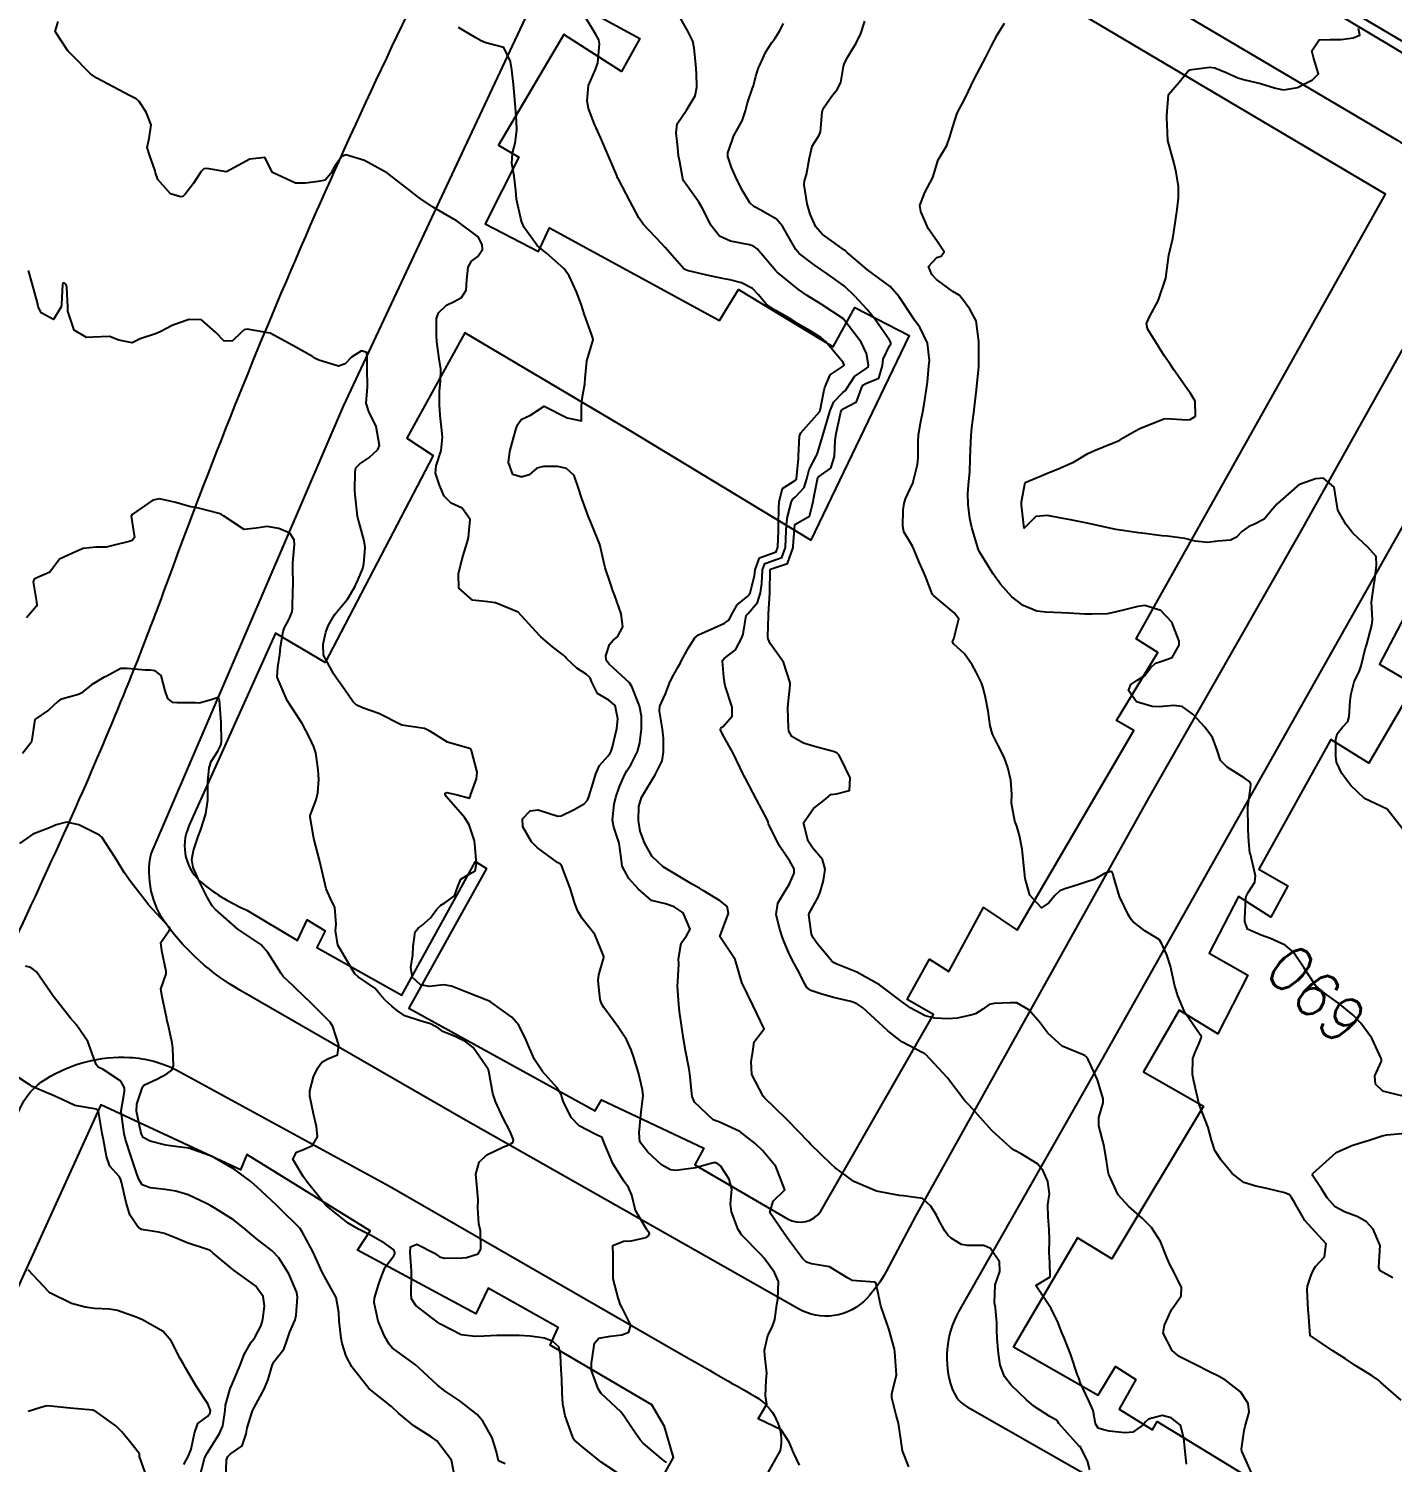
# Model space of a CAD drawing. Header units: metres. Extents: x 286371 to 293043, y 7462578 to 7466404.
# Drawn here: x 286891.6 to 287010.4, y 7465645.5 to 7465770.5 of the extents above; entities that cross this region are included whole.
import ezdxf
from ezdxf.enums import TextEntityAlignment as Align

# ---------------------------------------------------------------- set-up
doc = ezdxf.new("R2010")
doc.units = ezdxf.units.M
doc.header["$MEASUREMENT"] = 0
for name, color, linetype in [('Cotas', 45, 'Continuous'), ('Curvas de Nivel 1m', 11, 'Continuous'), ('Curvas de Nivel 5m', 15, 'Continuous'), ('Divisas', 45, 'Continuous'), ('Edificações', 30, 'Continuous'), ('Vias primárias', 230, 'Continuous')]:
    doc.layers.add(name, color=color, linetype=linetype)
doc.styles.add('Style-STANDARD', font='STANDARD.shx')

msp = doc.modelspace()

# ---------------------------------------------------------------- linework, layer by layer
at = {"layer": 'Curvas de Nivel 1m', "flags": 128}
for points, elevation in [([(286958.74, 7465645.21), (286958.22, 7465646.33), (286957.83, 7465647.22), (286957.14, 7465648.29), (286955.15, 7465649.26), (286955.89, 7465650.54), (286955.79, 7465651.26), (286955.84, 7465652.62), (286955.89, 7465653.25), (286955.72, 7465654.78), (286955.7, 7465655.26), (286955.99, 7465656.53), (286956.37, 7465657.25), (286956.6, 7465657.93), (286956.76, 7465659.24), (286956.84, 7465659.71), (286956.9, 7465661.24), (286956.57, 7465662.02), (286955.66, 7465663.26), (286955.37, 7465663.58), (286953.71, 7465665.29), (286953.4, 7465665.78), (286952.82, 7465667.3), (286952.73, 7465668.01), (286952.85, 7465669.3), (286952.62, 7465670.16), (286951.87, 7465671.32), (286951.5, 7465671.57), (286951.26, 7465671.57), (286950.4, 7465671.34), (286949.69, 7465671.15), (286949.49, 7465671.11), (286947.97, 7465670.9), (286947.49, 7465670.97), (286946.72, 7465671.4), (286945.51, 7465672.5), (286944.82, 7465673.42), (286944.76, 7465674.2), (286944.87, 7465675.42), (286944.94, 7465676.04), (286945.11, 7465677.42), (286945.07, 7465677.95), (286944.7, 7465679.43), (286944.31, 7465680.76), (286944.08, 7465681.44), (286943.66, 7465682.32), (286942.91, 7465683.46), (286941.7, 7465685.12), (286941.48, 7465685.48), (286941.37, 7465685.82), (286941.19, 7465687.48), (286941.26, 7465687.97), (286941.68, 7465689.48), (286941.68, 7465689.57), (286940.9, 7465691.49), (286939.81, 7465692.89), (286939.41, 7465693.51), (286939.16, 7465694.19), (286938.76, 7465695.52), (286938.06, 7465697.36), (286937.99, 7465697.53), (286937.9, 7465697.62), (286937.66, 7465697.77), (286935.92, 7465699.04), (286935.39, 7465699.57), (286934.64, 7465700.89), (286934.61, 7465701.58), (286935.27, 7465702.26), (286935.97, 7465702.36), (286937.68, 7465701.81), (286937.96, 7465701.82), (286939.11, 7465702.38), (286939.97, 7465702.88), (286940.27, 7465703.21), (286940.38, 7465703.5), (286940.77, 7465704.72), (286941, 7465705.49), (286941.3, 7465706.21), (286942.04, 7465707.03), (286942.23, 7465707.29), (286942.32, 7465707.47), (286942.44, 7465707.86), (286942.82, 7465709.46), (286942.91, 7465710.28), (286942.67, 7465711.46), (286942.11, 7465711.93), (286941.13, 7465712.49), (286940.65, 7465713.49), (286940.5, 7465713.86), (286940.14, 7465714.19), (286939.34, 7465714.7), (286938.47, 7465715.53), (286938.33, 7465715.69), (286938.17, 7465715.83), (286937.2, 7465716.57), (286936.19, 7465717.45), (286936.07, 7465717.57), (286934.22, 7465719.59), (286932.24, 7465720.4), (286931.35, 7465720.52), (286930.24, 7465720.64), (286929.06, 7465721.67), (286929.01, 7465722.94), (286929.19, 7465723.67), (286929.42, 7465724.54), (286929.77, 7465725.66), (286929.89, 7465726.09), (286930.04, 7465727.66), (286929.35, 7465728.65), (286928.38, 7465729.09), (286927.76, 7465729.69), (286927.37, 7465730.67), (286927.01, 7465731.7), (286927.08, 7465732.35), (286927.51, 7465733.69), (286927.62, 7465734.85), (286927.54, 7465735.69), (286927.43, 7465736.75), (286927.35, 7465737.69), (286927.35, 7465738.87), (286927.44, 7465739.69), (286927.47, 7465740.77), (286927.34, 7465741.69), (286927.13, 7465743.15), (286927.11, 7465743.7), (286927.11, 7465745.2), (286927.28, 7465745.69), (286927.97, 7465746.35), (286928.64, 7465746.69), (286929.28, 7465747.03), (286929.69, 7465747.66), (286929.76, 7465748.56), (286929.86, 7465749.66), (286930.15, 7465750.2), (286930.7, 7465750.61), (286931.12, 7465751.22), (286931.07, 7465751.64), (286930.72, 7465752.3), (286928.91, 7465753.67), (286928.75, 7465753.76), (286928.56, 7465753.87), (286926.76, 7465754.92), (286925.6, 7465755.72), (286924.78, 7465756.36), (286922.97, 7465757.76), (286922.82, 7465757.86), (286922.58, 7465758), (286920.83, 7465758.96), (286919.21, 7465759.45), (286918.84, 7465759.33), (286918.21, 7465758.45), (286917.9, 7465757.84), (286917.39, 7465757.26), (286916.8, 7465757.14), (286915.68, 7465756.99), (286914.8, 7465756.98), (286912.81, 7465757.91), (286912.14, 7465759.24), (286910.83, 7465759.08), (286908.81, 7465757.98), (286907.07, 7465758.27), (286906.82, 7465758.23), (286906.59, 7465758.02), (286905.88, 7465756.94), (286905.2, 7465756.04), (286904.98, 7465755.84), (286904.78, 7465755.79), (286903.92, 7465756.06), (286902.8, 7465757.3), (286902.62, 7465757.89), (286902.58, 7465758.08), (286902.12, 7465759.37), (286901.89, 7465760.09), (286902.07, 7465760.88), (286902.22, 7465762.08), (286901.8, 7465763.18), (286901.18, 7465764.1), (286900.91, 7465764.35), (286900.41, 7465764.61), (286898.92, 7465765.39), (286897.49, 7465766.16), (286896.94, 7465766.53), (286895.31, 7465768.19), (286894.97, 7465768.54), (286893.86, 7465770.21), (286894.12, 7465771.1)], 684), ([(286984.06, 7465644.83), (286983.86, 7465645.6), (286983.2, 7465646.84), (286983.13, 7465646.86), (286983.11, 7465646.88), (286981.35, 7465648.87), (286981.27, 7465648.99), (286981.15, 7465649.14), (286980.55, 7465649.48), (286979.17, 7465650.36), (286978.54, 7465650.91), (286977.2, 7465652.2), (286976.62, 7465652.94), (286976.24, 7465653.94), (286976.09, 7465654.95), (286975.96, 7465656.26), (286975.94, 7465656.95), (286975.95, 7465657.62), (286975.82, 7465658.95), (286975.75, 7465659.39), (286975.79, 7465660.95), (286976.2, 7465662.1), (286976.17, 7465662.94), (286975.38, 7465664.12), (286974.8, 7465664.38), (286973.38, 7465664.38), (286972.86, 7465664.47), (286971.96, 7465665.01), (286971.67, 7465665.29), (286971.4, 7465665.66), (286970.92, 7465666.53), (286970.67, 7465667.03), (286970.2, 7465667.8), (286969.45, 7465668.46), (286967.82, 7465668.71), (286967.45, 7465668.73), (286965.45, 7465669.11), (286963.47, 7465669.96), (286961.81, 7465671.17), (286961.49, 7465671.47), (286959.71, 7465673.2), (286959.52, 7465673.4), (286957.76, 7465675.23), (286957.56, 7465675.44), (286955.69, 7465677.26), (286955.59, 7465677.4), (286954.6, 7465679.28), (286954.52, 7465680.39), (286954.68, 7465681.28), (286954.8, 7465682.13), (286955.67, 7465683.26), (286954.7, 7465685.28), (286953.73, 7465687.29), (286953.14, 7465689.3), (286951.79, 7465691.32), (286952.54, 7465693.31), (286952.45, 7465693.93), (286951.84, 7465694.41), (286950.28, 7465695.35), (286950.03, 7465695.52), (286949.86, 7465695.61), (286949.32, 7465695.91), (286947.88, 7465696.79), (286946.85, 7465697.4), (286945.9, 7465698.3), (286945.27, 7465699.42), (286944.86, 7465700.51), (286944.7, 7465701.43), (286944.75, 7465702.65), (286944.97, 7465703.43), (286946.01, 7465705.19), (286946.17, 7465705.4), (286946.78, 7465706.64), (286946.88, 7465707.39), (286946.88, 7465708.57), (286946.81, 7465709.39), (286946.53, 7465710.97), (286946.56, 7465711.4), (286947.05, 7465712.46), (286947.41, 7465713.39), (286947.63, 7465713.9), (286948.16, 7465714.83), (286948.36, 7465715.18), (286948.46, 7465715.37), (286949.06, 7465716.48), (286949.62, 7465717.35), (286949.93, 7465717.62), (286950.2, 7465717.73), (286951.3, 7465718.23), (286952.21, 7465718.64), (286952.61, 7465718.91), (286952.8, 7465719.31), (286953.3, 7465720.23), (286954.25, 7465720.99), (286954.39, 7465721.14), (286954.45, 7465721.28), (286954.81, 7465722.75), (286954.87, 7465723.28), (286955.25, 7465724.32), (286956.31, 7465724.72), (286956.7, 7465724.86), (286956.84, 7465725.25), (286956.91, 7465726.67), (286956.92, 7465727.25), (286956.95, 7465728.66), (286956.97, 7465729.25), (286957.27, 7465730.36), (286958.4, 7465731.11), (286958.47, 7465731.16), (286958.48, 7465731.22), (286958.65, 7465733), (286958.67, 7465733.22), (286958.74, 7465734.94), (286958.85, 7465735.22), (286960.49, 7465737.07), (286960.53, 7465737.18), (286960.87, 7465738.83), (286960.96, 7465739.18), (286961.42, 7465740.29), (286962.55, 7465741.05), (286962.61, 7465741.09), (286962.64, 7465741.15), (286962.56, 7465741.37), (286961.01, 7465743.18), (286960.59, 7465743.54), (286959.68, 7465744.12), (286958.61, 7465744.73), (286957.83, 7465745.23), (286956.63, 7465745.91), (286955.83, 7465746.44), (286955.16, 7465747.27), (286954.66, 7465747.81), (286953.68, 7465748.3), (286952.67, 7465748.56), (286952.04, 7465748.69), (286950.68, 7465748.96), (286948.94, 7465749.37), (286948.69, 7465749.5), (286947.01, 7465751.4), (286946.72, 7465751.72), (286945.13, 7465753.43), (286944.75, 7465753.96), (286943.95, 7465755.45), (286942.99, 7465757.28), (286942.89, 7465757.46), (286942.81, 7465757.67), (286942.05, 7465759.48), (286941.44, 7465760.91), (286941.17, 7465761.49), (286940.87, 7465762.14), (286940.35, 7465763.5), (286940.23, 7465764.18), (286940.34, 7465765.5), (286940.95, 7465766.91), (286941.16, 7465767.48), (286941.31, 7465769.14), (286941.25, 7465769.48), (286940.99, 7465769.94), (286940.06, 7465771.5)], 686), ([(286992.47, 7465645.31), (286992.34, 7465646.7), (286992.25, 7465647.57), (286991.96, 7465648.7), (286991.15, 7465649.35), (286990.34, 7465649.54), (286989.15, 7465649.24), (286988.9, 7465649), (286988.7, 7465648.75), (286987.79, 7465648.11), (286987.13, 7465648.03), (286985.74, 7465648.19), (286985.14, 7465648.32), (286984.79, 7465648.46), (286984.53, 7465648.82), (286984.34, 7465649.99), (286983.95, 7465650.82), (286983.2, 7465652.42), (286983.11, 7465652.75), (286983.08, 7465652.84), (286982.98, 7465653.07), (286982.4, 7465654.85), (286981.8, 7465656.32), (286981.57, 7465656.86), (286981.29, 7465657.62), (286980.67, 7465658.87), (286979.33, 7465660.89), (286980.58, 7465661.64), (286980.55, 7465662.88), (286980.5, 7465663.76), (286980.53, 7465664.88), (286980.5, 7465665.78), (286980.42, 7465666.88), (286980.4, 7465667.92), (286980.53, 7465668.88), (286980.4, 7465669.95), (286979.98, 7465670.89), (286979.49, 7465671.49), (286978.05, 7465672.37), (286977.51, 7465672.66), (286977.12, 7465672.93), (286975.54, 7465674.37), (286975.02, 7465674.96), (286973.57, 7465676.57), (286973.16, 7465676.99), (286971.6, 7465679.01), (286969.76, 7465681.04), (286969.64, 7465681.12), (286969.5, 7465681.18), (286967.66, 7465682.12), (286966.44, 7465683.09), (286965.68, 7465683.8), (286964.22, 7465685.13), (286963.71, 7465685.47), (286963.22, 7465685.64), (286961.72, 7465685.99), (286960.59, 7465686.32), (286959.73, 7465686.6), (286959.39, 7465686.86), (286959.19, 7465687.21), (286958.71, 7465688.17), (286958.14, 7465689.22), (286957.77, 7465689.94), (286957.41, 7465690.85), (286957.27, 7465691.23), (286956.99, 7465692.05), (286956.71, 7465693.24), (286956.85, 7465694.22), (286957.45, 7465695.23), (286957.61, 7465695.48), (286957.86, 7465695.92), (286958.27, 7465696.83), (286958.27, 7465697.22), (286957.89, 7465697.89), (286956.96, 7465699.24), (286956.04, 7465701.15), (286956.01, 7465701.25), (286956, 7465701.31), (286955.95, 7465701.46), (286955, 7465703.27), (286954, 7465705.16), (286953.93, 7465705.29), (286953.83, 7465705.46), (286952.96, 7465707.3), (286952.07, 7465708.89), (286951.86, 7465709.32), (286951.9, 7465709.49), (286952.08, 7465709.62), (286952.87, 7465710.53), (286952.86, 7465711.3), (286952.27, 7465713.18), (286952.23, 7465713.31), (286952.14, 7465713.91), (286952.03, 7465715.32), (286952.06, 7465715.42), (286952.17, 7465715.55), (286953.16, 7465716.32), (286953.68, 7465717.29), (286953.82, 7465717.67), (286954.1, 7465719.29), (286954.14, 7465719.37), (286954.23, 7465719.45), (286955.09, 7465720.43), (286955.34, 7465721.27), (286955.45, 7465722.08), (286955.53, 7465723.27), (286955.73, 7465723.83), (286956.3, 7465724.03), (286957.2, 7465724.35), (286957.52, 7465725.24), (286957.56, 7465726.01), (286957.62, 7465727.24), (286957.7, 7465727.89), (286958.05, 7465729.23), (286958.15, 7465729.45), (286958.38, 7465729.66), (286959.15, 7465730.45), (286959.38, 7465731.21), (286959.58, 7465732.04), (286960.19, 7465733.2), (286960.28, 7465733.36), (286960.44, 7465733.84), (286960.84, 7465735.19), (286960.99, 7465735.7), (286961.41, 7465737.17), (286961.73, 7465737.94), (286962.52, 7465738.73), (286962.75, 7465738.92), (286962.89, 7465739.15), (286963.55, 7465740.13), (286964.55, 7465740.83), (286964.73, 7465740.94), (286964.77, 7465741.12), (286964.57, 7465742.14), (286964.13, 7465743.13), (286962.61, 7465745.11), (286962.57, 7465745.16), (286960.63, 7465746.45), (286959.41, 7465747.2), (286958.66, 7465747.71), (286956.79, 7465749.24), (286956.69, 7465749.35), (286955.04, 7465751.27), (286954.72, 7465751.5), (286954.39, 7465751.61), (286952.72, 7465751.94), (286951.77, 7465752.36), (286951.01, 7465753.33), (286950.75, 7465753.88), (286950.27, 7465754.84), (286949.96, 7465755.35), (286948.8, 7465756.97), (286948.64, 7465757.21), (286948.58, 7465757.37), (286948.3, 7465758.85), (286948.21, 7465759.37), (286948.13, 7465760.09), (286948, 7465761.38), (286948.08, 7465762.17), (286948.89, 7465763.36), (286949.66, 7465764.61), (286949.8, 7465765.35), (286949.76, 7465766.54), (286949.72, 7465767.35), (286949.56, 7465768.77), (286949.44, 7465769.36), (286949, 7465770.24), (286948.38, 7465771.37)], 687), ([(287011.18, 7465650.9), (287009.4, 7465652.44), (287009.21, 7465652.62), (287008.65, 7465653.01), (287007.23, 7465653.88), (287006.33, 7465654.49), (287005.24, 7465655.2), (287003.26, 7465656.53), (287003.1, 7465658.54), (287003.08, 7465658.75), (287003, 7465660.54), (287003.03, 7465660.84), (287003.34, 7465661.79), (287003.57, 7465662.31), (287003.73, 7465662.53), (287004.49, 7465663.39), (287004.65, 7465664.52), (287003.4, 7465665.88), (287002.79, 7465666.54), (287001.89, 7465668.11), (287001.63, 7465668.56), (287001.45, 7465668.78), (287001.05, 7465668.98), (286999.47, 7465669.33), (286998.52, 7465669.56), (286997.47, 7465669.88), (286996.46, 7465670.64), (286995.5, 7465671.8), (286994.94, 7465672.66), (286994.64, 7465673.56), (286994.35, 7465674.67), (286993.57, 7465676.68), (286993.1, 7465678.69), (286993.01, 7465679.29), (286993.04, 7465680.69), (286993.19, 7465681.14), (286993.66, 7465682.23), (286993.77, 7465682.58), (286993.75, 7465682.68), (286993.69, 7465682.71), (286993.66, 7465682.74), (286992.33, 7465684.7), (286991.72, 7465686.13), (286991.54, 7465686.72), (286991.46, 7465686.99), (286991.09, 7465688.72), (286990.75, 7465689.71), (286990.29, 7465690.73), (286990.09, 7465691.04), (286989.79, 7465691.24), (286988.85, 7465691.8), (286987.81, 7465692.63), (286987.68, 7465692.78), (286987.42, 7465693.18), (286986.64, 7465694.79), (286986.11, 7465696.57), (286986.05, 7465696.8), (286986, 7465696.91), (286985.89, 7465696.99), (286985.32, 7465696.81), (286984.43, 7465696.27), (286983.87, 7465696.12), (286982.92, 7465695.79), (286981.86, 7465695.47), (286981.44, 7465695.29), (286981.01, 7465694.88), (286980.48, 7465694.25), (286979.84, 7465693.81), (286978.83, 7465694.91), (286978.42, 7465696.37), (286978.35, 7465696.92), (286978.19, 7465698.64), (286978.16, 7465698.92), (286977.93, 7465700.13), (286977.68, 7465700.93), (286977.5, 7465701.38), (286977.21, 7465702.94), (286977.25, 7465703.68), (286977.15, 7465704.94), (286976.9, 7465706.06), (286976.59, 7465706.95), (286976.05, 7465707.97), (286975.56, 7465708.96), (286975.37, 7465709.67), (286975.18, 7465710.97), (286974.95, 7465712.14), (286974.75, 7465712.98), (286974.6, 7465713.44), (286974.14, 7465714.37), (286973.79, 7465714.99), (286973.12, 7465715.95), (286972.18, 7465716.84), (286972.08, 7465717.02), (286972.1, 7465717.1), (286972.19, 7465717.28), (286972.63, 7465719.01), (286972.22, 7465719.52), (286970.43, 7465721.04), (286970.35, 7465721.14), (286970.26, 7465721.34), (286969.79, 7465722.56), (286969.57, 7465723.05), (286969.18, 7465723.94), (286968.71, 7465725.07), (286968.59, 7465725.34), (286968.32, 7465725.79), (286967.85, 7465726.59), (286967.74, 7465727.08), (286967.79, 7465728.5), (286967.86, 7465729.07), (286967.97, 7465729.48), (286968.39, 7465730.35), (286968.62, 7465730.84), (286968.69, 7465731.06), (286969.02, 7465732.46), (286969.1, 7465733.05), (286969.08, 7465734.43), (286969.11, 7465735.05), (286969.33, 7465736.2), (286969.49, 7465737.05), (286969.64, 7465737.91), (286969.81, 7465739.05), (286969.9, 7465739.67), (286970.03, 7465741.04), (286970.06, 7465741.54), (286969.91, 7465743.04), (286969.23, 7465744.43), (286968.76, 7465745.06), (286968.62, 7465745.28), (286967.43, 7465747.08), (286966.66, 7465747.97), (286965.11, 7465749.12), (286964.68, 7465749.44), (286962.94, 7465750.92), (286962.71, 7465751.12), (286962.67, 7465751.16), (286960.73, 7465752.54), (286960.16, 7465753.19), (286959.68, 7465754.28), (286959.42, 7465755.2), (286959.16, 7465756.85), (286959.19, 7465757.21), (286959.36, 7465757.75), (286959.62, 7465759.2), (286959.84, 7465760.21), (286960.45, 7465761.19), (286960.58, 7465761.48), (286960.71, 7465763.19), (286960.75, 7465763.33), (286960.9, 7465763.63), (286961.54, 7465764.55), (286962.04, 7465765.17), (286962.34, 7465765.76), (286962.58, 7465767.16), (286962.67, 7465767.45), (286962.97, 7465768.02), (286963.39, 7465768.74), (286963.65, 7465769.14), (286964.1, 7465770.04), (286964.44, 7465771.13)], 689), ([(286998.11, 7465644.61), (286997.31, 7465646.43), (286997.28, 7465646.62), (286997.5, 7465648.26), (286997.58, 7465648.62), (286997.95, 7465649.83), (286997.84, 7465650.61), (286997.19, 7465651.63), (286995.87, 7465652.64), (286995.21, 7465653), (286994.54, 7465653.34), (286993.22, 7465654), (286991.84, 7465654.71), (286991.24, 7465655.21), (286990.45, 7465656.73), (286990.56, 7465657.44), (286991.15, 7465658.72), (286991.2, 7465658.81), (286991.3, 7465658.97), (286992.02, 7465659.99), (286992.04, 7465660.7), (286991.35, 7465662.14), (286991.02, 7465662.72), (286990.77, 7465663.33), (286990.21, 7465664.73), (286989.41, 7465665.93), (286988.62, 7465666.76), (286987.44, 7465667.77), (286986.52, 7465668.79), (286985.71, 7465670.57), (286985.66, 7465670.8), (286985.5, 7465671.79), (286985.34, 7465672.81), (286985.29, 7465673.04), (286984.83, 7465674.82), (286984.83, 7465675.54), (286985.2, 7465676.81), (286985.22, 7465677.17), (286984.72, 7465678.82), (286983.89, 7465680.58), (286983.72, 7465680.83), (286983.64, 7465680.92), (286983.48, 7465680.99), (286981.65, 7465681.74), (286980.4, 7465682.88), (286979.68, 7465683.82), (286978.73, 7465684.91), (286977.7, 7465685.52), (286977.1, 7465685.54), (286975.7, 7465685.48), (286975.28, 7465685.38), (286974.71, 7465684.97), (286974.09, 7465684.58), (286973.69, 7465684.46), (286972.49, 7465684.2), (286971.69, 7465684.13), (286970.53, 7465684.19), (286969.69, 7465684.4), (286968.46, 7465685.06), (286967.71, 7465685.6), (286965.73, 7465687.1), (286963.75, 7465688.2), (286962.01, 7465688.91), (286961.76, 7465689.01), (286961.57, 7465689.17), (286960.27, 7465690.7), (286959.92, 7465691.19), (286959.8, 7465691.52), (286959.55, 7465693.2), (286959.61, 7465693.41), (286959.83, 7465693.76), (286960.35, 7465694.68), (286960.55, 7465695.18), (286960.84, 7465696.21), (286960.99, 7465697.18), (286960.75, 7465698.04), (286959.91, 7465699.03), (286959.78, 7465699.2), (286959.49, 7465699.64), (286959.09, 7465701.21), (286959.96, 7465702.47), (286960.85, 7465703.18), (286961.47, 7465703.69), (286961.98, 7465703.76), (286963.1, 7465704.04), (286963.17, 7465705.15), (286962.36, 7465706.83), (286962.17, 7465707.16), (286962.04, 7465707.31), (286961.79, 7465707.42), (286960.04, 7465707.89), (286959.08, 7465708.17), (286958.06, 7465708.76), (286957.82, 7465709.23), (286957.79, 7465709.51), (286957.73, 7465711.23), (286957.75, 7465711.59), (286957.93, 7465713.23), (286957.93, 7465713.44), (286957.34, 7465715.24), (286956.19, 7465716.87), (286956.01, 7465717.26), (286955.98, 7465717.48), (286956.03, 7465719.26), (286956.04, 7465719.44), (286956.15, 7465721.26), (286956.15, 7465721.36), (286956.18, 7465723.26), (286956.21, 7465723.33), (286956.29, 7465723.36), (286957.7, 7465723.83), (286958.19, 7465725.23), (286958.19, 7465725.35), (286958.34, 7465727.22), (286959.61, 7465727.95), (286959.93, 7465729.2), (286960, 7465729.58), (286960.3, 7465731.2), (286960.32, 7465731.28), (286960.41, 7465731.38), (286961.46, 7465732.14), (286961.8, 7465733.17), (286961.86, 7465734.57), (286961.95, 7465735.16), (286962.35, 7465737.02), (286962.39, 7465737.16), (286962.42, 7465737.23), (286962.5, 7465737.29), (286963.7, 7465737.94), (286964.14, 7465739.13), (286964.27, 7465739.39), (286964.53, 7465739.52), (286965.66, 7465739.99), (286965.98, 7465741.1), (286966.03, 7465741.64), (286966.58, 7465742.8), (286966.7, 7465742.98), (286966.7, 7465743.09), (286966.59, 7465743.31), (286965.35, 7465745.11), (286964.63, 7465745.99), (286963.57, 7465747.14), (286962.66, 7465748), (286961.03, 7465749.18), (286960.69, 7465749.4), (286960.01, 7465749.87), (286958.71, 7465750.87), (286958.42, 7465751.22), (286957.98, 7465751.97), (286957.26, 7465753.24), (286956.75, 7465753.84), (286955.38, 7465754.65), (286954.77, 7465754.97), (286954.41, 7465755.28), (286953.79, 7465756.29), (286953.28, 7465757.3), (286952.82, 7465758.35), (286952.51, 7465759.31), (286952.51, 7465759.64), (286952.86, 7465760.72), (286953.02, 7465761.14), (286953.11, 7465761.3), (286953.75, 7465762.42), (286954.03, 7465763.29), (286954.2, 7465763.99), (286954.65, 7465765.28), (286954.72, 7465765.48), (286954.94, 7465766.31), (286955.18, 7465767.04), (286955.28, 7465767.27), (286955.8, 7465768.43), (286956.34, 7465769.25), (286956.62, 7465769.62), (286957, 7465770.24), (286957.34, 7465770.91)], 688), ([(287011.53, 7465700.41), (287009.96, 7465702.43), (287007.98, 7465703.35), (287006.8, 7465704.48), (287006.01, 7465705.53), (287005.56, 7465706.5), (287005.5, 7465707.03), (287005.5, 7465708.5), (287005.6, 7465708.97), (287006.08, 7465709.56), (287006.53, 7465710.05), (287006.66, 7465710.49), (287006.74, 7465711.86), (287006.82, 7465712.48), (287007.1, 7465713.51), (287007.54, 7465714.47), (287007.71, 7465714.92), (287008.08, 7465716.47), (287008.11, 7465716.54), (287008.19, 7465716.8), (287008.63, 7465718.46), (287008.68, 7465718.91), (287008.61, 7465720.45), (287008.81, 7465721.9), (287008.9, 7465722.45), (287009.03, 7465723.7), (287009.01, 7465724.44), (287008.32, 7465725.22), (287006.97, 7465726.47), (287006.35, 7465727.26), (287005.67, 7465728.49), (287005.51, 7465729.37), (287005.36, 7465730.5), (287004.41, 7465731.27), (287003.72, 7465731.21), (287002.4, 7465730.76), (287002.26, 7465730.69), (287002.09, 7465730.55), (287000.37, 7465729.03), (287000.01, 7465728.59), (286999.25, 7465727.7), (286998.34, 7465727.23), (286997.91, 7465727.05), (286997.3, 7465726.63), (286996.82, 7465726.14), (286996.32, 7465725.87), (286995.2, 7465725.78), (286994.32, 7465725.67), (286993.24, 7465725.77), (286992.32, 7465726.01), (286990.83, 7465726.22), (286990.33, 7465726.26), (286988.62, 7465726.47), (286988.33, 7465726.51), (286986.33, 7465726.79), (286984.34, 7465727.24), (286983.83, 7465727.34), (286982.36, 7465727.64), (286981.41, 7465727.82), (286980.36, 7465728.01), (286979.33, 7465727.93), (286978.34, 7465726.91), (286978.1, 7465728.92), (286978.1, 7465729.2), (286978.4, 7465730.91), (286979.81, 7465731.49), (286980.42, 7465731.74), (286981.22, 7465732.07), (286982.43, 7465732.57), (286982.62, 7465732.66), (286982.93, 7465732.85), (286983.87, 7465733.41), (286984.45, 7465733.68), (286985.25, 7465734.01), (286986.46, 7465734.51), (286986.65, 7465734.6), (286986.96, 7465734.79), (286987.9, 7465735.35), (286988.48, 7465735.62), (286989.28, 7465735.95), (286990.49, 7465736.45), (286990.74, 7465736.48), (286992.49, 7465736.35), (286992.8, 7465736.39), (286993.26, 7465736.69), (286993.23, 7465737.98), (286992.8, 7465738.7), (286992.68, 7465738.86), (286992.53, 7465739.07), (286991.37, 7465740.72), (286991.04, 7465741.21), (286990.57, 7465741.92), (286990.03, 7465742.74), (286989.09, 7465744.28), (286988.98, 7465744.76), (286989.29, 7465745.41), (286990.02, 7465746.74), (286990.67, 7465748.72), (286990.9, 7465750.52), (286990.94, 7465750.72), (286991.27, 7465752.17), (286991.38, 7465752.71), (286991.55, 7465753.91), (286991.65, 7465754.71), (286991.78, 7465755.71), (286991.78, 7465756.71), (286991.58, 7465757.95), (286991.41, 7465758.72), (286990.85, 7465760.72), (286990.75, 7465762.73), (286990.75, 7465762.86), (286990.91, 7465764.72), (286991.85, 7465765.79), (286992.56, 7465766.7), (286992.78, 7465766.86), (286992.95, 7465766.89), (286994.51, 7465767.12), (286994.95, 7465767.05), (286995.94, 7465766.65), (286996.94, 7465766.17), (286997.55, 7465766.01), (286998.93, 7465765.69), (287000.23, 7465765.28), (287000.92, 7465765.14), (287002.14, 7465765.34), (287002.93, 7465765.73), (287003.46, 7465766.01), (287003.98, 7465766.53), (287003.54, 7465767.96), (287003.4, 7465768.54), (287004.03, 7465769.49), (287004.99, 7465769.52), (287005.97, 7465769.52), (287006.99, 7465769.66), (287007.59, 7465769.89), (287007.48, 7465770.48)], 691), ([(286947.15, 7465645.45), (286947.1, 7465645.49), (286946.67, 7465645.83), (286945.12, 7465647.14), (286944.86, 7465647.43), (286944.19, 7465648.39), (286943.5, 7465649.45), (286943.16, 7465649.87), (286941.45, 7465651.48), (286941.19, 7465651.88), (286940.6, 7465653.49), (286940.6, 7465654.12), (286940.83, 7465655.49), (286940.88, 7465655.86), (286941.26, 7465656.29), (286942.26, 7465656.46), (286943.26, 7465656.58), (286943.87, 7465656.83), (286944.05, 7465657.43), (286943.3, 7465658.95), (286943.1, 7465659.25), (286943.04, 7465659.45), (286942.95, 7465659.81), (286942.49, 7465661.46), (286942.51, 7465662.3), (286942.5, 7465663.46), (286942.46, 7465664.38), (286943.39, 7465664.75), (286944.06, 7465664.77), (286945.39, 7465665.06), (286945.59, 7465665.21), (286945.66, 7465665.41), (286945.4, 7465665.79), (286944.46, 7465667.43), (286944.14, 7465668.75), (286943.84, 7465669.44), (286943.47, 7465669.94), (286942.5, 7465671.46), (286941.75, 7465673.25), (286941.67, 7465673.47), (286941.53, 7465673.78), (286940.94, 7465674.08), (286939.54, 7465674.8), (286938.83, 7465675.52), (286938.14, 7465676.96), (286937.97, 7465677.53), (286937.59, 7465678.14), (286936.34, 7465679.55), (286935.63, 7465680.6), (286935.2, 7465681.57), (286934.9, 7465682.33), (286934.28, 7465683.59), (286933.68, 7465684.29), (286931.8, 7465685.62), (286931.7, 7465685.67), (286931.63, 7465685.7), (286929.72, 7465686.46), (286928.41, 7465686.99), (286927.73, 7465687.11), (286926.47, 7465686.96), (286925.72, 7465687.09), (286925.02, 7465687.73), (286924.86, 7465688.62), (286925.05, 7465689.73), (286925.08, 7465690.43), (286925.24, 7465691.72), (286925.5, 7465692.03), (286925.81, 7465692.27), (286926.58, 7465692.95), (286927.13, 7465693.69), (286927.47, 7465694.06), (286927.84, 7465694.25), (286928.68, 7465694.85), (286928.95, 7465695.67), (286929.22, 7465696.31), (286929.88, 7465696.71), (286930.48, 7465697.05), (286930.59, 7465697.64), (286930.48, 7465699.08), (286930.41, 7465699.65), (286929.94, 7465701.04), (286929.56, 7465701.66), (286927.98, 7465703.49), (286927.85, 7465703.69), (286927.86, 7465703.81), (286927.99, 7465703.86), (286928.9, 7465703.67), (286929.98, 7465703.37), (286930.06, 7465703.58), (286930.08, 7465703.65), (286930.59, 7465705.06), (286930.66, 7465705.64), (286930.15, 7465707.54), (286930.1, 7465707.65), (286930.04, 7465707.69), (286929.99, 7465707.71), (286928.05, 7465708.26), (286926.57, 7465709.2), (286926.07, 7465709.46), (286924.07, 7465709.74), (286922.09, 7465710.75), (286920.65, 7465711.25), (286920.1, 7465711.51), (286919.82, 7465711.81), (286919.11, 7465712.83), (286918.4, 7465713.83), (286918.14, 7465714.18), (286917.24, 7465715.85), (286917.23, 7465716.8), (286917.47, 7465717.85), (286917.66, 7465718.39), (286918.22, 7465719.37), (286918.43, 7465719.64), (286918.6, 7465719.83), (286919.34, 7465720.72), (286919.98, 7465721.81), (286920.07, 7465722), (286920.27, 7465722.43), (286920.67, 7465723.41), (286920.76, 7465723.8), (286920.87, 7465725.24), (286920.81, 7465725.8), (286920.35, 7465727.41), (286920.24, 7465727.81), (286920.21, 7465727.95), (286920, 7465729.81), (286919.98, 7465730.22), (286920, 7465731.81), (286920.07, 7465732.16), (286920.42, 7465732.52), (286921.19, 7465733.04), (286922, 7465733.78), (286922.12, 7465734.11), (286921.83, 7465735.78), (286921.21, 7465737.08), (286920.97, 7465737.8), (286921.09, 7465739.23), (286921.09, 7465739.8), (286921.06, 7465740.31), (286921.07, 7465741.79), (286921.02, 7465742.24), (286920.57, 7465742.37), (286919.7, 7465741.82), (286919.15, 7465741.23), (286918.55, 7465741.04), (286916.85, 7465741.57), (286916.56, 7465741.71), (286916.29, 7465741.87), (286914.58, 7465742.83), (286912.59, 7465743.92), (286910.6, 7465744.25), (286910.35, 7465744.21), (286910.09, 7465743.96), (286909.31, 7465743.25), (286908.58, 7465743.23), (286907.84, 7465744), (286906.61, 7465745.07), (286905.53, 7465745.12), (286904.61, 7465744.78), (286904.07, 7465744.58), (286903.08, 7465744.07), (286902.76, 7465743.91), (286902.6, 7465743.87), (286901.26, 7465743.42), (286900.58, 7465743.08), (286899.41, 7465743.3), (286898.6, 7465743.61), (286897.17, 7465743.58), (286896.59, 7465743.54), (286895.52, 7465744.18), (286894.98, 7465745.84), (286894.96, 7465746.19), (286894.89, 7465747.96), (286894.78, 7465748.19), (286894.67, 7465748.28), (286894.55, 7465748.31), (286894.51, 7465748.2), (286894.43, 7465746.41), (286894.4, 7465746.2), (286893.73, 7465745.1), (286892.63, 7465745.69), (286892.39, 7465746.23), (286892.31, 7465746.56), (286891.85, 7465748.24), (286891.53, 7465749.39)], 683), ([(286943.08, 7465644.41), (286941.45, 7465645.48), (286941.1, 7465645.78), (286939.74, 7465646.88), (286939.12, 7465647.39), (286939.04, 7465647.52), (286938.98, 7465647.66), (286938.32, 7465649.53), (286938.12, 7465650.58), (286938.06, 7465651.53), (286938.02, 7465652.71), (286937.98, 7465653.53), (286937.91, 7465654.85), (286937.77, 7465655.54), (286937.25, 7465656.01), (286936.51, 7465656.3), (286935.26, 7465656.46), (286934.32, 7465656.53), (286933.26, 7465656.54), (286932.36, 7465656.52), (286931.26, 7465656.48), (286930.47, 7465656.44), (286929.26, 7465656.6), (286927.46, 7465657.51), (286927.28, 7465657.64), (286927.2, 7465657.7), (286925.31, 7465659.14), (286924.93, 7465659.73), (286924.88, 7465660.17), (286924.92, 7465661.73), (286924.93, 7465662.16), (286924.81, 7465663.73), (286924.85, 7465664.27), (286925.39, 7465664.5), (286926.93, 7465663.7), (286927.37, 7465663.4), (286927.79, 7465663.27), (286929.37, 7465663.31), (286929.71, 7465663.32), (286930.73, 7465663.64), (286930.97, 7465664.05), (286930.93, 7465665.64), (286930.8, 7465666.25), (286930.71, 7465667.65), (286930.72, 7465668.37), (286930.61, 7465669.65), (286930.54, 7465670.58), (286930.82, 7465671.64), (286931.5, 7465672.29), (286932.87, 7465672.96), (286933.52, 7465673.21), (286933.76, 7465673.36), (286933.82, 7465673.59), (286933.53, 7465674.3), (286932.86, 7465675.6), (286932.25, 7465676.94), (286932.02, 7465677.62), (286931.67, 7465679.57), (286931.66, 7465679.62), (286931.62, 7465679.76), (286930.31, 7465681.64), (286929.65, 7465682.13), (286928.74, 7465682.59), (286927.66, 7465683.03), (286927.28, 7465683.31), (286926.58, 7465683.7), (286925.68, 7465683.95), (286924.35, 7465684.41), (286923.69, 7465684.83), (286923.2, 7465685.25), (286922.63, 7465685.77), (286922.2, 7465686.25), (286921.73, 7465686.8), (286920.28, 7465687.81), (286919.99, 7465688.05), (286919.75, 7465688.45), (286918.95, 7465689.83), (286918.51, 7465690.55), (286918.3, 7465691.83), (286918.37, 7465692.39), (286918.23, 7465693.83), (286917.85, 7465694.63), (286917.49, 7465695.48), (286917.39, 7465695.84), (286917.12, 7465697.09), (286916.94, 7465697.85), (286916.58, 7465699.19), (286916.42, 7465699.86), (286916.09, 7465701.72), (286916.1, 7465701.86), (286916.6, 7465703.23), (286916.77, 7465703.85), (286916.84, 7465705.01), (286916.78, 7465705.85), (286916.57, 7465707.32), (286916.41, 7465707.86), (286916.06, 7465708.62), (286915.38, 7465709.87), (286914.1, 7465711.89), (286913.22, 7465713.91), (286913.27, 7465714.79), (286913.44, 7465715.91), (286913.51, 7465716.57), (286913.75, 7465717.9), (286913.85, 7465718.25), (286914.22, 7465718.93), (286914.51, 7465719.61), (286914.55, 7465719.89), (286914.59, 7465721.56), (286914.6, 7465721.89), (286914.57, 7465723.61), (286914.57, 7465723.89), (286914.72, 7465725.49), (286914.7, 7465725.89), (286914.33, 7465726.49), (286913.37, 7465726.88), (286912.34, 7465727.06), (286911.38, 7465726.9), (286910.34, 7465726.79), (286908.53, 7465727.98), (286908.36, 7465728.12), (286908.15, 7465728.2), (286906.36, 7465728.65), (286905.58, 7465728.81), (286904.37, 7465729.15), (286902.96, 7465729.48), (286902.37, 7465729.36), (286901.61, 7465728.84), (286900.58, 7465728.1), (286900.5, 7465727.95), (286900.78, 7465726.1), (286900.58, 7465725.84), (286900.32, 7465725.75), (286899, 7465725.44), (286898.31, 7465725.25), (286897.42, 7465725.26), (286896.31, 7465725.14), (286895.64, 7465724.84), (286894.29, 7465724.25), (286894.27, 7465724.23), (286894.24, 7465724.21), (286893.41, 7465723.08), (286892.27, 7465722.58), (286892.04, 7465722.46), (286891.95, 7465722.24), (286892.24, 7465720.49), (286892.28, 7465720.23), (286892.28, 7465720.19), (286892.23, 7465720.11), (286891.36, 7465719.11)], 682), ([(286933.09, 7465645.33), (286932.52, 7465645.61), (286932.34, 7465646.38), (286931.94, 7465647.62), (286931.15, 7465649.07), (286930.64, 7465649.64), (286929.17, 7465650.8), (286927.85, 7465651.68), (286927.19, 7465652.19), (286925.55, 7465653.72), (286925.23, 7465654), (286924.32, 7465654.66), (286923.25, 7465655.45), (286922.97, 7465655.76), (286922.56, 7465656.47), (286922.01, 7465657.77), (286921.68, 7465659.41), (286921.71, 7465659.78), (286922.09, 7465661.02), (286922.33, 7465661.77), (286922.63, 7465662.5), (286923.37, 7465663.47), (286923.47, 7465663.66), (286923.47, 7465663.75), (286923.38, 7465663.99), (286922.57, 7465664.59), (286921.4, 7465665.26), (286920.3, 7465665.8), (286919.41, 7465666.31), (286917.5, 7465667.84), (286917.44, 7465667.91), (286915.87, 7465669.87), (286915.47, 7465670.38), (286914.58, 7465671.89), (286914.89, 7465672.5), (286915.51, 7465672.73), (286916.3, 7465673.08), (286916.72, 7465673.86), (286916.64, 7465674.76), (286916.37, 7465675.86), (286916.06, 7465677.38), (286916.07, 7465677.87), (286916.39, 7465679.08), (286916.75, 7465679.86), (286917.12, 7465680.36), (286917.63, 7465680.64), (286918.47, 7465680.99), (286918.58, 7465681.83), (286918.06, 7465683.46), (286917.82, 7465683.84), (286917.69, 7465683.99), (286915.79, 7465685.87), (286915.72, 7465685.95), (286914.64, 7465686.98), (286913.74, 7465687.84), (286913.69, 7465687.91), (286913.57, 7465688.08), (286912.4, 7465689.93), (286911.78, 7465690.62), (286909.8, 7465691.96), (286907.83, 7465693.67), (286907.56, 7465694), (286907.1, 7465694.75), (286906.47, 7465696.02), (286905.88, 7465697.33), (286905.79, 7465698.03), (286905.91, 7465698.81), (286906.33, 7465700.02), (286906.56, 7465700.64), (286907, 7465702.01), (286907.18, 7465703.21), (286907.16, 7465704.01), (286907.16, 7465704.84), (286907.29, 7465706.01), (286907.46, 7465706.57), (286908.04, 7465707.46), (286908.3, 7465707.99), (286908.35, 7465708.29), (286908.32, 7465709.98), (286908.18, 7465711.91), (286908.17, 7465711.98), (286908.12, 7465712.08), (286907.99, 7465712.12), (286907.55, 7465711.99), (286906.44, 7465711.67), (286906.11, 7465711.69), (286904.47, 7465711.69), (286904.11, 7465711.71), (286903.67, 7465712.06), (286903.46, 7465712.73), (286903.11, 7465714.07), (286902.57, 7465714.49), (286902.15, 7465714.53), (286901.72, 7465714.52), (286900.15, 7465714.69), (286899.6, 7465714.68), (286898.56, 7465714.14), (286898.3, 7465713.98), (286898.14, 7465713.91), (286897.04, 7465713.25), (286896.12, 7465712.52), (286895.89, 7465712.41), (286895.05, 7465712.19), (286894.34, 7465711.97), (286894.11, 7465711.8), (286893.28, 7465711.04), (286892.08, 7465710.23), (286891.84, 7465708.46), (286891.76, 7465708.24), (286891.03, 7465707.26)], 681), ([(286908.73, 7465643.98), (286908.8, 7465645.68), (286908.92, 7465645.98), (286909.11, 7465646.19), (286910.17, 7465646.91), (286910.5, 7465647.95), (286910.61, 7465648.49), (286911.07, 7465649.95), (286911.17, 7465650.2), (286912.1, 7465651.92), (286912.44, 7465652.68), (286912.79, 7465653.91), (286912.92, 7465654.22), (286913.24, 7465654.65), (286913.79, 7465655.35), (286913.99, 7465655.89), (286914.31, 7465656.84), (286914.78, 7465657.88), (286914.88, 7465658.29), (286914.99, 7465659.88), (286914.92, 7465660.28), (286914.24, 7465661.89), (286913.37, 7465663.3), (286912.77, 7465663.91), (286911.39, 7465664.99), (286910.24, 7465665.95), (286909.41, 7465666.6), (286907.79, 7465667.63), (286907.43, 7465667.83), (286907.12, 7465668), (286905.45, 7465668.79), (286904.39, 7465669.1), (286903.45, 7465669.27), (286902.13, 7465669.4), (286901.46, 7465669.65), (286901.19, 7465670.09), (286901.02, 7465670.54), (286900.5, 7465672.1), (286900, 7465673.63), (286899.89, 7465674.11), (286899.61, 7465676.06), (286899.61, 7465676.11), (286899.9, 7465677.8), (286899.9, 7465678.11), (286899.6, 7465678.69), (286898.04, 7465679.72), (286897.62, 7465679.93), (286897.43, 7465680.15), (286897.31, 7465680.47), (286896.7, 7465682.16), (286895.68, 7465683.63), (286895.2, 7465684.18), (286893.71, 7465686.09), (286893.63, 7465686.21), (286893.46, 7465686.47), (286892.25, 7465688.23), (286891.75, 7465688.6), (286891.27, 7465688.72)], 679), ([(286906.42, 7465644.01), (286906.88, 7465645.79), (286906.97, 7465646.01), (286907.11, 7465646.26), (286908.18, 7465647.99), (286908.47, 7465648.65), (286908.68, 7465649.98), (286908.71, 7465650.45), (286909.14, 7465651.98), (286909.2, 7465652.09), (286909.98, 7465653.95), (286910.33, 7465654.86), (286910.96, 7465655.94), (286911.09, 7465656.11), (286911.26, 7465656.36), (286911.81, 7465657.39), (286911.97, 7465657.92), (286912.11, 7465659.12), (286911.99, 7465659.92), (286911.33, 7465660.87), (286909.79, 7465661.96), (286909.35, 7465662.27), (286907.65, 7465663.71), (286907.37, 7465663.93), (286907.24, 7465664), (286905.38, 7465664.62), (286904.42, 7465665.01), (286903.39, 7465665.41), (286902.88, 7465665.54), (286901.4, 7465665.78), (286901.19, 7465665.88), (286901, 7465666.09), (286900.37, 7465667.06), (286900.05, 7465668.11), (286899.66, 7465669.91), (286899.6, 7465670.11), (286899.47, 7465670.35), (286898.64, 7465671.28), (286898.34, 7465672.13), (286898.08, 7465673.58), (286897.96, 7465674.14), (286897.63, 7465676.07), (286897.61, 7465676.14), (286897.56, 7465676.2), (286897.46, 7465676.25), (286895.57, 7465676.58), (286894.47, 7465677.09), (286893.58, 7465677.52), (286893.07, 7465677.7), (286891.85, 7465678.24), (286891.7, 7465678.34), (286891.6, 7465678.42), (286890.5, 7465679.14)], 678), ([(286905.09, 7465645.28), (286905.48, 7465646.03), (286905.71, 7465646.62), (286906, 7465648.02), (286906.29, 7465648.87), (286907.16, 7465649.5), (286907.38, 7465649.78), (286907.4, 7465650), (286907.17, 7465650.58), (286906.22, 7465652.02), (286905.22, 7465653.72), (286905.04, 7465654.04), (286904.76, 7465654.51), (286903.98, 7465656.05), (286903.27, 7465656.88), (286901.48, 7465657.89), (286901.28, 7465657.98), (286901.01, 7465658.1), (286899.29, 7465658.72), (286898.59, 7465658.83), (286897.3, 7465658.89), (286896.47, 7465658.99), (286895.3, 7465659.33), (286893.47, 7465660.21), (286893.32, 7465660.34), (286891.52, 7465662.24)], 677), ([(286901.88, 7465644.08), (286901.22, 7465645.98), (286901.22, 7465646.09), (286901.21, 7465646.2), (286901.11, 7465646.37), (286900.33, 7465647.31), (286899.67, 7465648.12), (286899.14, 7465648.64), (286897.4, 7465649.91), (286897.16, 7465650.01), (286895.16, 7465650.18), (286893.17, 7465650.39), (286893.01, 7465650.38), (286892.53, 7465650.22), (286891.5, 7465649.9)], 676)]:
    msp.add_lwpolyline(points, dxfattribs=dict(at, elevation=elevation))
at = {"layer": 'Curvas de Nivel 5m', "flags": 128}
for points, elevation in [([(286968.26, 7465645.07), (286967.73, 7465646.46), (286967.62, 7465647.08), (286967.36, 7465648.88), (286967.31, 7465649.08), (286967.16, 7465649.57), (286966.78, 7465651.09), (286966.8, 7465651.48), (286967.21, 7465653.08), (286967.05, 7465655.09), (286967.01, 7465655.33), (286966.53, 7465657.1), (286966.12, 7465658.27), (286965.84, 7465659.11), (286965.43, 7465661.02), (286965.39, 7465661.11), (286965.33, 7465661.17), (286965.26, 7465661.19), (286963.34, 7465661.33), (286962.94, 7465661.55), (286961.35, 7465662.51), (286959.78, 7465662.77), (286959.36, 7465662.93), (286959.04, 7465663.21), (286957.99, 7465664.62), (286957.55, 7465665.23), (286957.4, 7465665.42), (286956.17, 7465667.25), (286956.45, 7465668.24), (286957.45, 7465669.23), (286956.67, 7465671.25), (286955.51, 7465672.67), (286954.88, 7465673.27), (286953.54, 7465674.31), (286951.72, 7465675.16), (286951.55, 7465675.21), (286951.23, 7465675.33), (286949.58, 7465676.88), (286949.39, 7465677.36), (286949.35, 7465677.59), (286949.19, 7465679.36), (286949.11, 7465679.88), (286948.81, 7465681.37), (286948.63, 7465682.4), (286948.49, 7465683.37), (286948.28, 7465684.79), (286948.22, 7465685.38), (286948.12, 7465686.99), (286948.13, 7465687.38), (286948.23, 7465688.91), (286948.2, 7465689.38), (286948.42, 7465690.74), (286948.89, 7465691.37), (286949.2, 7465691.96), (286948.61, 7465693.37), (286947.83, 7465693.89), (286947.07, 7465694.16), (286945.84, 7465694.45), (286944.7, 7465695.43), (286943.87, 7465696.36), (286943.29, 7465697.45), (286943.19, 7465698.17), (286943.03, 7465699.46), (286942.57, 7465700.84), (286942.44, 7465701.47), (286942.59, 7465702.85), (286942.73, 7465703.46), (286943.05, 7465704.4), (286943.53, 7465705.45), (286943.7, 7465705.76), (286944.03, 7465706.27), (286944.62, 7465707.43), (286944.82, 7465708.19), (286944.97, 7465709.42), (286944.98, 7465710.53), (286944.79, 7465711.42), (286944.13, 7465713.1), (286943.92, 7465713.44), (286942.16, 7465715.05), (286941.99, 7465715.29), (286941.9, 7465715.47), (286941.86, 7465715.78), (286942.18, 7465716.78), (286942.5, 7465717.15), (286942.89, 7465717.45), (286943.34, 7465718.31), (286943.19, 7465719.45), (286942.61, 7465721.1), (286942.48, 7465721.46), (286942.26, 7465722.09), (286941.81, 7465723.47), (286941.67, 7465724.1), (286941.35, 7465725.48), (286940.68, 7465727.14), (286940.52, 7465727.49), (286940.35, 7465727.9), (286939.76, 7465729.5), (286939.49, 7465730.4), (286939.11, 7465731.51), (286938.42, 7465732.12), (286937.67, 7465732.29), (286936.43, 7465732.3), (286935.84, 7465732.14), (286935.18, 7465731.57), (286934.6, 7465731.4), (286934.41, 7465731.4), (286933.76, 7465731.59), (286933.39, 7465732.63), (286933.5, 7465733.6), (286933.7, 7465734.35), (286934.05, 7465735.59), (286934.16, 7465735.91), (286934.49, 7465736.38), (286935.3, 7465736.76), (286936.5, 7465737.55), (286938.49, 7465736.52), (286939.74, 7465736.26), (286939.75, 7465737.51), (286939.79, 7465738.23), (286940.03, 7465739.5), (286940.07, 7465739.97), (286940.22, 7465741.5), (286940.28, 7465741.78), (286940.58, 7465742.75), (286940.75, 7465743.33), (286940.73, 7465743.49), (286940.6, 7465743.83), (286940.01, 7465745.5), (286939.7, 7465746.44), (286939.31, 7465747.51), (286938.67, 7465748.91), (286938.22, 7465749.53), (286936.7, 7465750.88), (286935.88, 7465751.57), (286934.74, 7465753.12), (286934.54, 7465753.59), (286934.44, 7465753.9), (286934.08, 7465755.59), (286934.03, 7465756.35), (286933.88, 7465757.6), (286933.68, 7465758.75), (286933.73, 7465759.6), (286933.97, 7465760.47), (286934.09, 7465761.6), (286934.07, 7465762.4), (286934, 7465763.6), (286933.91, 7465764.61), (286933.81, 7465765.6), (286933.68, 7465766.88), (286933.54, 7465767.61), (286932.98, 7465768.83), (286931.41, 7465769.22), (286930.99, 7465769.41), (286930.54, 7465769.65), (286929.01, 7465770.57)], 685), ([(287011.59, 7465677.33), (287010.39, 7465677.62), (287009.6, 7465677.84), (287008.96, 7465678.44), (287008.88, 7465679.18), (287009.47, 7465680.44), (287009.47, 7465680.61), (287008.62, 7465682.45), (287007.68, 7465683.75), (287006.97, 7465684.48), (287005.71, 7465685.5), (287004.29, 7465686.52), (287003.73, 7465687.05), (287002.74, 7465688.54), (287001.78, 7465689.98), (287001.07, 7465690.57), (286999.79, 7465691.14), (286998.97, 7465691.42), (286997.8, 7465691.96), (286997.57, 7465692.62), (286997.55, 7465692.89), (286997.64, 7465694.62), (286997.67, 7465694.8), (286997.85, 7465695.16), (286998.43, 7465696.04), (286998.49, 7465696.61), (286998.04, 7465698.48), (286998.01, 7465698.61), (286997.92, 7465699.59), (286997.84, 7465700.62), (286997.84, 7465700.71), (286997.83, 7465702.62), (286997.84, 7465702.76), (286997.99, 7465703.83), (286998.08, 7465704.54), (286998.07, 7465704.61), (286998.01, 7465704.79), (286997.5, 7465705.14), (286996.03, 7465706.07), (286995.45, 7465706.65), (286995.14, 7465707.57), (286994.75, 7465708.66), (286994.08, 7465709.57), (286993.04, 7465710.69), (286992.1, 7465711.38), (286991.36, 7465711.46), (286990.1, 7465711.35), (286989.49, 7465711.36), (286988.11, 7465711.77), (286987.43, 7465712.77), (286987.62, 7465713.29), (286988.14, 7465713.64), (286988.84, 7465714.06), (286989.34, 7465714.75), (286989.76, 7465715.14), (286990.16, 7465715.27), (286991.24, 7465715.64), (286991.84, 7465716.71), (286991.83, 7465717.07), (286991.2, 7465718.72), (286990.23, 7465719.73), (286988.83, 7465720.16), (286988.23, 7465720.09), (286987.19, 7465719.82), (286986.23, 7465719.58), (286985.57, 7465719.46), (286984.22, 7465719.42), (286983.62, 7465719.43), (286982.22, 7465719.5), (286981.57, 7465719.52), (286980.22, 7465719.58), (286979.43, 7465719.69), (286978.23, 7465720.16), (286977.24, 7465720.93), (286976.27, 7465722.02), (286975.6, 7465722.95), (286974.43, 7465724.85), (286974.37, 7465724.97), (286974.32, 7465725.1), (286973.75, 7465726.98), (286973.59, 7465727.75), (286973.43, 7465728.99), (286973.41, 7465729.97), (286973.51, 7465730.99), (286973.58, 7465731.82), (286973.63, 7465732.99), (286973.66, 7465733.77), (286973.71, 7465734.99), (286973.77, 7465735.69), (286973.93, 7465736.98), (286973.99, 7465737.5), (286974.17, 7465738.98), (286974.21, 7465739.3), (286974.37, 7465740.98), (286974.38, 7465741.16), (286974.38, 7465742.98), (286974.38, 7465743.18), (286974.15, 7465744.98), (286973.6, 7465746.02), (286972.85, 7465747), (286972.65, 7465747.23), (286972.1, 7465747.56), (286970.67, 7465748.59), (286970.28, 7465749.04), (286969.99, 7465749.74), (286970.7, 7465750.5), (286971.09, 7465750.64), (286971.35, 7465751.02), (286970.72, 7465751.96), (286969.96, 7465753.05), (286969.31, 7465754.51), (286969.24, 7465755.06), (286969.66, 7465756.18), (286970.14, 7465757.04), (286970.36, 7465757.49), (286970.83, 7465759.03), (286971.59, 7465760.29), (286971.86, 7465761.02), (286972.08, 7465761.82), (286972.45, 7465763.01), (286972.59, 7465763.32), (286972.91, 7465763.92), (286973.29, 7465764.63), (286973.46, 7465765), (286973.94, 7465765.99), (286974.46, 7465766.98), (286974.97, 7465767.97), (286975.48, 7465768.96), (286976, 7465769.95), (286976.61, 7465770.94)], 690), ([(286928.73, 7465644.01), (286928.41, 7465645.67), (286927.12, 7465647.34), (286926.63, 7465647.7), (286925.14, 7465648.64), (286923.82, 7465649.74), (286923.17, 7465650.34), (286921.34, 7465651.78), (286921.2, 7465651.92), (286919.73, 7465653.81), (286919.24, 7465654.72), (286918.88, 7465655.82), (286918.79, 7465656.29), (286918.63, 7465657.82), (286918.6, 7465658.52), (286918.36, 7465659.83), (286917.34, 7465661.67), (286917.24, 7465661.85), (286917.14, 7465662.05), (286916.33, 7465663.86), (286915.4, 7465665.58), (286915.18, 7465665.88), (286913.43, 7465667.63), (286913.14, 7465667.91), (286911.46, 7465669.46), (286910.91, 7465669.94), (286909.48, 7465671.02), (286907.82, 7465671.99), (286907.5, 7465672.15), (286907.23, 7465672.26), (286905.51, 7465672.86), (286904.56, 7465672.99), (286903.52, 7465673.11), (286902.13, 7465673.47), (286901.53, 7465673.79), (286901.39, 7465674.09), (286901.34, 7465674.28), (286900.94, 7465676.09), (286900.98, 7465676.69), (286901.46, 7465678.09), (286901.49, 7465678.19), (286901.6, 7465678.35), (286902.77, 7465678.9), (286903.61, 7465679.35), (286904.02, 7465679.65), (286904.17, 7465680.05), (286904.11, 7465681.58), (286904.06, 7465682.05), (286903.68, 7465683.75), (286903.61, 7465684.06), (286903.6, 7465684.14), (286903.18, 7465686.06), (286903.07, 7465686.72), (286903.54, 7465688.06), (286903.55, 7465688.25), (286903.15, 7465690.06), (286903.07, 7465690.78), (286903.8, 7465691.84), (286903.89, 7465691.97), (286903.86, 7465692.05), (286903.81, 7465692.13), (286901.99, 7465694.08), (286901.84, 7465694.27), (286900.42, 7465696.11), (286899.88, 7465696.89), (286899.13, 7465698.13), (286897.92, 7465699.98), (286897.74, 7465700.15), (286895.94, 7465701.06), (286894.85, 7465701.28), (286893.94, 7465701.05), (286893.37, 7465700.78), (286891.92, 7465700.23), (286890.75, 7465699.41)], 680), ([(287010.47, 7465661.55), (287009.35, 7465662.17), (287009.25, 7465662.45), (287009.35, 7465664.4), (287009.34, 7465664.44), (287008.75, 7465665.8), (287008.16, 7465666.45), (287007.42, 7465666.87), (287006.26, 7465667.32), (287005.43, 7465667.76), (287004.73, 7465668.52), (287004.25, 7465669.32), (287003.48, 7465670.45), (287003.45, 7465670.53), (287003.49, 7465670.65), (287005.51, 7465672.49), (287006.89, 7465673.1), (287007.52, 7465673.3), (287008.41, 7465673.57), (287009.53, 7465673.93), (287009.95, 7465674.01), (287011.53, 7465674.16)], 690)]:
    msp.add_lwpolyline(points, dxfattribs=dict(at, elevation=elevation))
at = {"layer": 'Divisas'}
msp.add_lwpolyline([(287204.58, 7465647.33), (287191.44, 7465655.66), (287175.66, 7465666.38), (287153.69, 7465680.93), (287132.93, 7465694.81), (287127.99, 7465698.23), (287121.66, 7465703.51), (287105.47, 7465714.16), (287085.87, 7465725.55), (287059.2, 7465741.13), (287034, 7465756.04), (287011.35, 7465769.31), (286980.18, 7465787.75), (286958.02, 7465801.03), (286935.38, 7465814.85), (286919.69, 7465825.45), (286912.72, 7465819.28)], dxfattribs=at)
at = {"layer": 'Edificações'}
msp.add_lwpolyline([(286939.74, 7465772.38), (286944.83, 7465769.61), (286943.22, 7465766.74), (286938.21, 7465769.95), (286932.5, 7465760.32), (286934.28, 7465759.25), (286931.34, 7465753.45), (286935.98, 7465751.04), (286936.96, 7465753.1), (286951.76, 7465745.03), (286953.44, 7465747.72), (286961.68, 7465742.73), (286963.58, 7465746.14), (286968.29, 7465743.72), (286959.72, 7465725.86), (286943.74, 7465735.54), (286929.56, 7465743.94), (286924.52, 7465734.76), (286926.82, 7465733.25), (286917.4, 7465715.2), (286913.08, 7465717.77), (286905.52, 7465700.96, 0.343625), (286906.75, 7465695.9, 0.063969), (286910.56, 7465693.61), (286914.99, 7465690.98), (286915.83, 7465692.77), (286917.4, 7465691.82), (286916.67, 7465690.36), (286924.07, 7465686.21), (286930.51, 7465697.85), (286931.46, 7465697.23), (286924.68, 7465685.08), (286940.93, 7465676.12), (286941.49, 7465677.07), (286950.41, 7465672.87), (286949.62, 7465671.41), (286957.7, 7465666.7, 0.396291), (286960.61, 7465667.37), (286970.42, 7465684.51), (286968.12, 7465685.81), (286970.08, 7465689.34), (286971.76, 7465688.27), (286974.79, 7465693.83), (286977.72, 7465691.86), (286987.87, 7465709.27), (286986.36, 7465710.15), (286989.99, 7465716.08), (286988.09, 7465717.28), (287009.82, 7465756.02), (286959.2, 7465786.03)], format="xyb", dxfattribs=at)
for points in [[(287017, 7465729.74), (287009.31, 7465715.06), (287012.34, 7465713.26), (287008.36, 7465706.42), (287005.06, 7465708.49), (286998.78, 7465697.18), (287001.3, 7465695.72), (286999.83, 7465693.01), (286997.02, 7465694.8), (286994.45, 7465689.85), (286997.83, 7465687.94), (286995.22, 7465682.84), (286991.84, 7465684.88), (286988.74, 7465679.52), (286993.95, 7465676.53), (286985.96, 7465663.22), (286982.96, 7465665.04), (286977.39, 7465655.55), (286984.79, 7465651.33), (286986.3, 7465653.83), (286988.06, 7465652.68), (286986.61, 7465650.12), (286989.52, 7465648.3), (286989.92, 7465649.04), (286998.86, 7465643.58)], [(286944.68, 7465640.37), (286947.76, 7465645.89), (286946.99, 7465648.58), (286945.88, 7465650.47), (286937, 7465655.69), (286937.71, 7465657.22), (286931.62, 7465660.66), (286930.53, 7465658.41), (286920.23, 7465663.97), (286921.31, 7465665.65), (286910.58, 7465672.3), (286910.02, 7465670.98), (286897.83, 7465676.64), (286881.28, 7465640.26)]]:
    msp.add_lwpolyline(points, dxfattribs=at)
at = {"layer": 'Vias primárias'}
for points, elevation in [([(286827.55, 7465663.1), (286832.97, 7465709.03, -0.153151), (286836.99, 7465718.02, -0.055386), (286842.26, 7465722.78, 0.031575), (286847.74, 7465727.28, -0.011435), (286855.28, 7465734, 0.025781), (286864.38, 7465742.57, -0.002926), (286870.63, 7465749.04, 0.028135), (286885.98, 7465766.59, 0.008606), (286894.76, 7465778.26, 0.013389), (286906.1, 7465794.82, -0.112188), (286916.62, 7465805.08, -0.197388), (286927.38, 7465806.82, -0.046004), (286932.85, 7465804.99, -0.014548), (286942.46, 7465800.44), (286937.91, 7465795.06, 0.056477), (286931.26, 7465785.13, 0.031498), (286903.77, 7465722.62, -0.016777), (286895.97, 7465703.33, -0.009821), (286884.43, 7465678.7, 0.006238), (286876.54, 7465662.16, 0.002499), (286865.37, 7465637.67, 17.751478)], 688.41), ([(286872.09, 7465633.31), (286890.75, 7465676.23, -0.152319), (286893.05, 7465678.89, -0.153502), (286900.35, 7465680.77, -0.103511), (286904.48, 7465679.67), (286923.01, 7465669.55), (286948.49, 7465654.88, 0.000635), (286954.88, 7465651.21, -0.317322), (286957.07, 7465646.51), (286948.31, 7465630.91), (286932.22, 7465602.3), (286928.78, 7465595.62)], 674.52)]:
    msp.add_lwpolyline(points, format="xyb", dxfattribs=dict(at, elevation=elevation))
for points in [[(286970.42, 7465784.63), (287010.9, 7465760.7, -0.016529), (287014.98, 7465758.11, -0.394202), (287016.42, 7465751.68), (287002.35, 7465726.52), (286989.19, 7465703.42), (286968.85, 7465666.94), (286966.3, 7465662.12, -0.066675), (286964.61, 7465659.75, -0.351307), (286958.6, 7465658.89), (286929.44, 7465675.41), (286909.97, 7465686.64, -0.102912), (286903.59, 7465692.32, -0.213468), (286902.22, 7465698.53), (286919, 7465737.54), (286943.19, 7465789.19, -0.131183), (286945.9, 7465792.42, -0.294667), (286956.52, 7465792.82)], [(286983.15, 7465644.73), (287041.23, 7465612.06, 0.016763), (287044.3, 7465610.47, 0.313094), (287051.31, 7465611.61), (287063.31, 7465630.58), (287078.22, 7465654.15), (287095.74, 7465682.56), (287105.68, 7465698.31, 0.375901), (287104.62, 7465705.07), (287082.37, 7465718.85), (287053.36, 7465736.01), (287031.63, 7465748.7, 0.161774), (287026.86, 7465749.71, 0.190162), (287022.89, 7465747.6), (287006.29, 7465718.16), (286983.56, 7465677.87), (286972.64, 7465658.64, 0.217284), (286972.05, 7465651.89, 0.203198), (286973.61, 7465650.17)]]:
    msp.add_lwpolyline(points, format="xyb", close=True, dxfattribs=at)
msp.add_lwpolyline([(287200.48, 7465648.85), (287178.89, 7465663.16), (287151.69, 7465680.94), (287128.92, 7465695.71), (287104.19, 7465713.38), (287075.01, 7465730.85), (287052.6, 7465744.03), (287037.64, 7465752.92), (287016.16, 7465765.46), (286999.08, 7465775.67)], dxfattribs=at)

# ---------------------------------------------------------------- texts
at = {"layer": 'Cotas', "style": 'Style-STANDARD'}
msp.add_text('690', height=4, rotation=135.4377, dxfattribs=at).set_placement((287003.83, 7465686.28, 690), align=Align.MIDDLE_CENTER)

doc.saveas('drawing.dxf')
